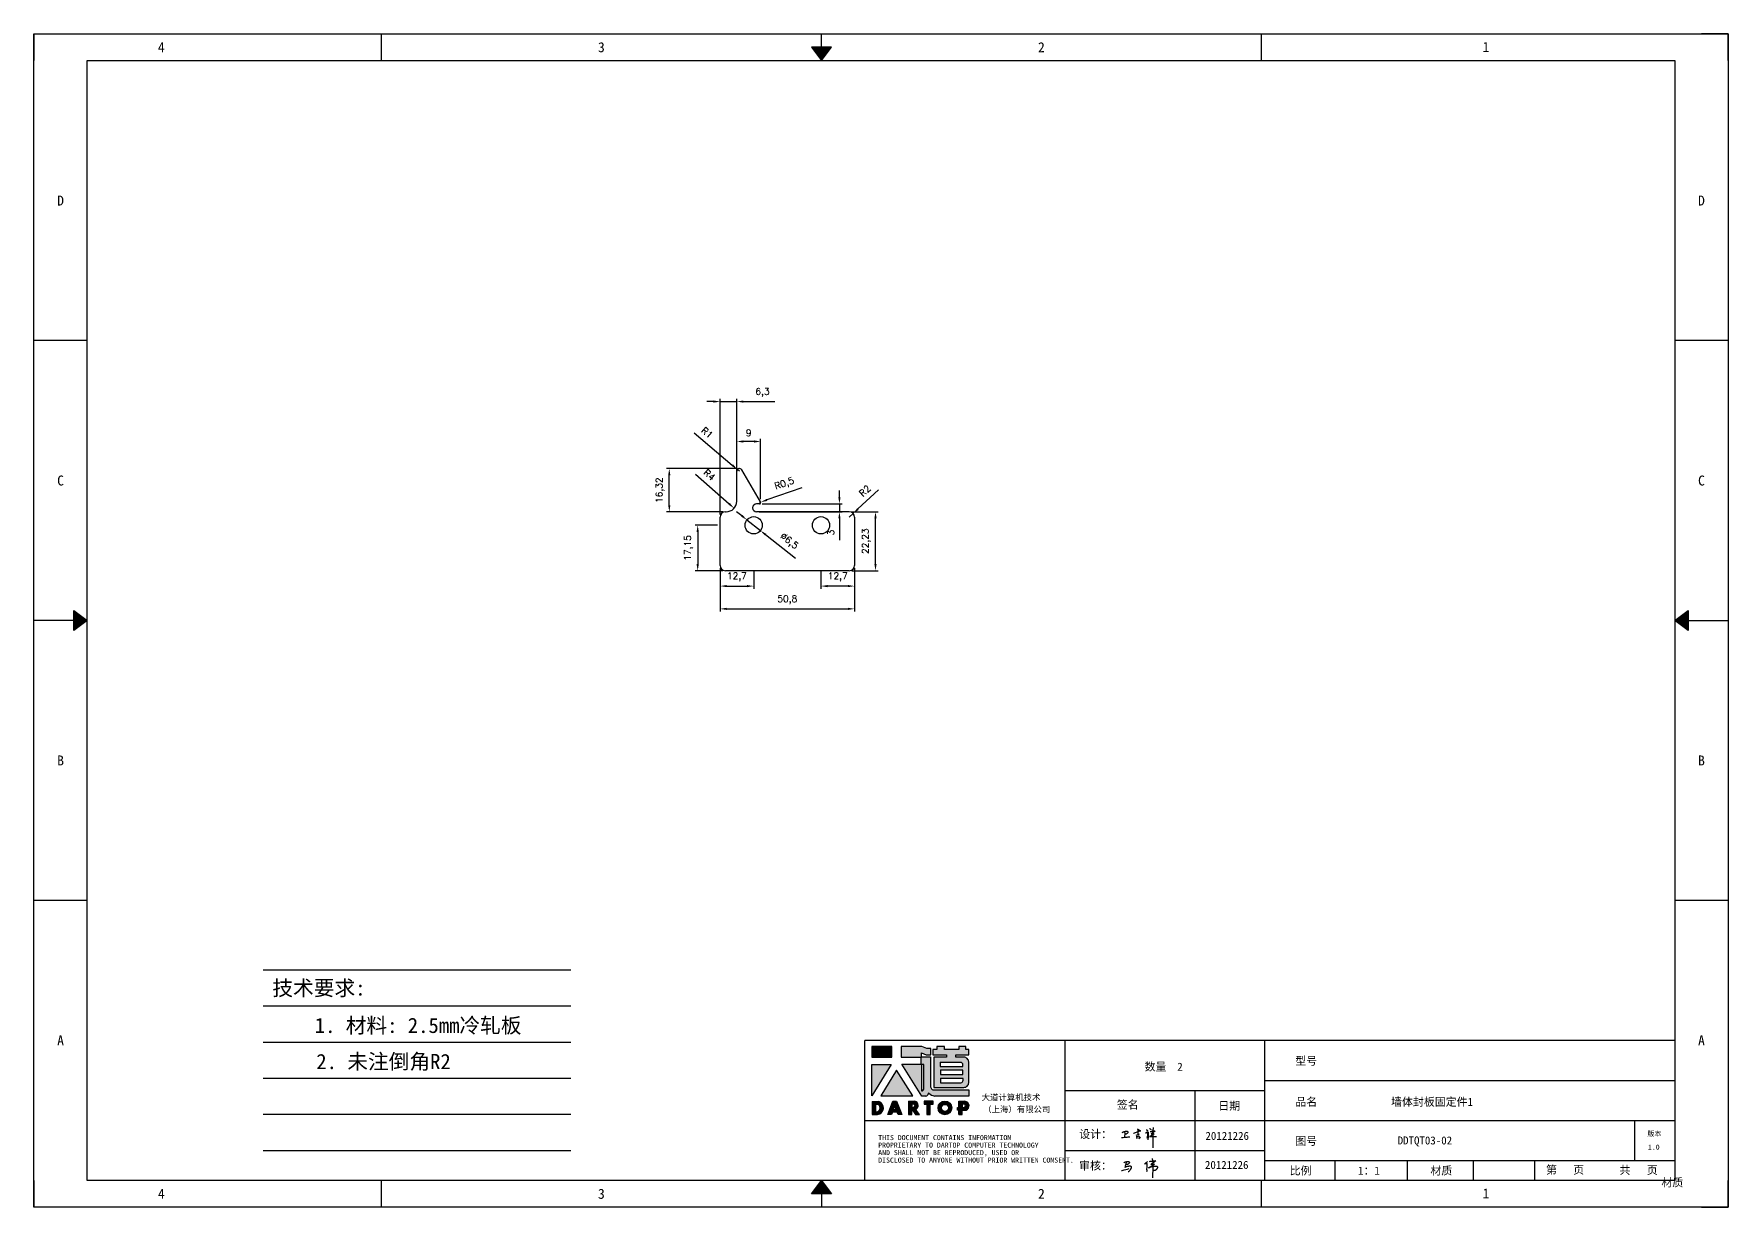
# Model space of a CAD drawing. Header units: millimetres. Extents: x 25928 to 50356, y -44172 to 20163.
# Drawn here: x 33732 to 34372, y -4013 to -3569 of the extents above; entities that cross this region are included whole.
import ezdxf
from ezdxf.enums import TextEntityAlignment as Align

# ---------------------------------------------------------------- set-up
doc = ezdxf.new("R2010")
doc.units = ezdxf.units.MM
doc.linetypes.add('DOT', pattern=[0.25, 0, -0.25])
doc.layers.add('4', color=7, linetype='Continuous')
doc.layers.add('print', color=30, linetype='Continuous')
doc.layers.add('dim', color=2, linetype='Continuous', lineweight=9)
doc.styles.add('Dartop', font='')
doc.styles.add('HZ', font='')
doc.styles.add('hzHT', font='simhei.ttf')
doc.styles.get("Standard").update_dxf_attribs({"font": 'txt', "bigfont": 'gbcbig.shx'})
doc.styles.get('Dartop').set_extended_font_data('FangSong_GB2312')
doc.styles.get('HZ').set_extended_font_data('SimSun')
doc.dimstyles.new('0.5small', dxfattribs={"dimtxt": 2.5, "dimasz": 2.5, "dimexe": 1, "dimexo": 1, "dimgap": 2, "dimtad": 1, "dimtxsty": 'Standard', "dimcen": 2.5, "dimadec": 0, "dimazin": 0, "dimtfac": 1, "dimtmove": 0, "dimatfit": 3, "dimfxl": 0, "dimarcsym": 0})

# ---------------------------------------------------------------- blocks, each defined once
blk = doc.blocks.new('*U405')
at = {"color": 254, "linetype": 'Continuous', "extrusion": (0, 0, -1)}
for points in [[(-17, 0.333), (-16.812, 0.25), (-17, 0.5)], [(-17, 0.333), (-17.188, 0.25), (-16.812, 0.25)], [(-17, 0.333), (-17, 0.5), (-17.188, 0.25)]]:
    blk.add_solid(points, dxfattribs=at)
blk = doc.blocks.new('*U404')
at = {"color": 254, "linetype": 'Continuous', "extrusion": (0, 0, -1)}
for points in [[(-33.167, 11), (-33, 11), (-33.25, 11.188)], [(-33.167, 11), (-33.25, 11.188), (-33.25, 10.812)], [(-33.167, 11), (-33.25, 10.812), (-33, 11)]]:
    blk.add_solid(points, dxfattribs=at)
blk = doc.blocks.new('*U406')
at = {"color": 254, "linetype": 'Continuous'}
for points in [[(17, 21.667), (17.188, 21.75), (16.812, 21.75)], [(17, 21.667), (16.812, 21.75), (17, 21.5)], [(17, 21.667), (17, 21.5), (17.188, 21.75)]]:
    blk.add_solid(points, dxfattribs=at)
blk = doc.blocks.new('*U403')
at = {"color": 254, "linetype": 'Continuous', "extrusion": (0, 0, -1)}
for points in [[(-0.833, 11), (-0.75, 10.812), (-0.75, 11.188)], [(-0.833, 11), (-0.75, 11.188), (-1, 11)], [(-0.833, 11), (-1, 11), (-0.75, 10.812)]]:
    blk.add_solid(points, dxfattribs=at)
blk = doc.blocks.new('dadao')
for p, q in [((48, 19.2), (44.9, 10.4)), ((44.9, 10.4), (51.2, 10.4)), ((51.2, 10.4), (48, 19.2))]:
    blk.add_line(p, q)
for points in [[(41.8, 121.6), (41.8, 143.7), (-0.4, 143.7), (-0.4, 121.6), (41.8, 121.6)], [(104.8, 122), (104.8, 130.3), (114.1, 126.3), (124.2, 126.3), (124.2, 139.6), (115.9, 139.6), (105.1, 143.9), (61.5, 143.9)], [(61.7, 144), (61.7, 121.3), (103.9, 121.3)], [(113.4, 38.7), (105.1, 38.7), (63, 106.5), (103.9, 106.5), (103.9, 120.9), (103.9, 121.3)], [(109.7, 53.6), (109.7, 106.2), (104.3, 106.2), (104.3, 50.4), (106.6, 50.4)], [(144.6, 94.4), (144.6, 84.8), (192, 84.8), (192, 94.1), (144.9, 94.1)], [(120.2, 45), (119.5, 45), (119.5, 44.6)], [(0, 28), (0, 0), (11.8, 0)], [(0.1, 28), (14, 28)], [(7.1, 21.8), (7.1, 6.1), (12, 6.1)], [(7.1, 21.8), (11.4, 21.8)], [(76.8, 28.2), (76.8, 0), (84.1, 0), (84.1, 11.1), (91.6, -0.1), (100.3, -0.1), (91.7, 11.1)], [(76.8, 28.2), (90.6, 28.2)], [(84, 22.7), (84, 15.3), (87.2, 15.3)], [(84, 22.7), (87.3, 22.7)], [(183.7, 0), (183.7, 9.6), (180.6, 9.6), (180.6, 14.9), (183.8, 14.9), (183.8, 28.1), (196.1, 28.1), (196.5, 28.1)], [(183.7, 0), (190.9, 0), (190.9, 9.6), (198.8, 9.6)], [(194.9, 22.3), (190.8, 22.3), (190.8, 15), (194.4, 15)]]:
    blk.add_lwpolyline(points)
blk.add_lwpolyline([(137.1, 144.2), (137.1, 137.9), (128.3, 137.9), (128.3, 126.5), (157.3, 126.5), (157.3, 121.5), (130.3, 121.5), (130.3, 57.5), (194.4, 57.5, 0.414214), (204.4, 67.5), (204.4, 111.3, 0.414214), (194.4, 121.3), (177.5, 121.3), (177.5, 126.3), (204.7, 126.3), (204.7, 137.7), (198.2, 137.7), (198.2, 143.9), (183.3, 143.9), (183.3, 138), (153, 138), (153, 144.2), (137.1, 144.2)], format="xyb", close=True)
for points in [[(104.8, 122), (123.4, 122), (123.4, 60, 0.414214), (131.4, 52), (204.8, 52), (204.8, 39.1), (131.7, 39.1)], [(144.3, 110.8), (144.3, 101.8), (192.3, 101.8), (192.3, 105.5, 0.414214), (187.3, 110.5), (144.3, 110.5)], [(144.6, 77), (144.6, 67.5), (187.6, 67.5, 0.414214), (192.6, 72.5), (192.6, 76.4), (144.6, 76.4)]]:
    blk.add_lwpolyline(points, format="xyb")
for points in [[(-0.3, 106.2), (40.4, 106.2), (-0.3, 39.7), (-0.3, 106.2)], [(51.7, 94.1), (18.4, 39.3), (86.2, 39.3)], [(43.8, 28.2), (51.8, 28.2), (62.6, -0.1), (55, -0.1), (53.2, 5), (42.9, 5), (41.1, 0), (33.6, 0)], [(110, 28.1), (110, 21.9), (116, 21.9), (116, -0.1), (123.2, -0.1), (123.2, 22), (129.2, 22), (129.2, 28.1), (110, 28.1)]]:
    blk.add_lwpolyline(points, close=True)
for radius in [14.5, 7.44]:
    blk.add_circle((154.2, 14.2), radius)
for centre, radius, start, end in [((99.2, 60.7), 12.6, 305.6399, 325.969), ((111.6, 46.7), 8.19, 282.9811, 347.6627), ((136, 61.7), 22.9, 226.7358, 259.3209), ((8.5, 13.9), 8.49, 294.2143, 69.7177), ((9.6, 14.2), 14.4, 278.6604, 72.3203), ((86.4, 19), 3.8, 282.527, 76.7196), ((88.6, 19.4), 8.95, 290.6073, 77.2124), ((193.7, 18.7), 3.8, 280.9891, 72.5513), ((195.7, 18.6), 9.51, 288.8959, 85.2442)]:
    blk.add_arc(centre, radius, start, end)
blk = doc.blocks.new('h')
for p, q in [((20768.1, -2360.9), (20773, -2359.1)), ((20769.5, -2366.9), (20769.8, -2370.6)), ((20769.8, -2370.6), (20770.9, -2378)), ((20770.9, -2378), (20771.5, -2370.6)), ((20772.4, -2369.3), (20774.9, -2367.8)), ((20773, -2359.1), (20784.1, -2355.2)), ((20773.3, -2331.8), (20775.3, -2338.7)), ((20789.1, -2340.9), (20773.5, -2331.9)), ((20775.3, -2338.7), (20775.6, -2351.2)), ((20775.6, -2351.2), (20775.5, -2357.3)), ((20782.2, -2369.2), (20780, -2377.1)), ((20780, -2377.1), (20788.3, -2371.3)), ((20780.1, -2366.4), (20780.8, -2366.4)), ((20781.9, -2367.4), (20782.2, -2369.2)), ((20845.7, -2343.5), (20848.4, -2353)), ((20848.9, -2370.3), (20847.9, -2424)), ((20848.4, -2353), (20848.9, -2370.3))]:
    blk.add_line(p, q)
for points in [[(20696.6, -2372.4, 0.002073), (20710.6, -2371.9, 0.016137), (20719.6, -2371.3, 0.008314), (20736.9, -2369.3)], [(20699.1, -2348.2, -0.029745), (20704.6, -2345.4, -0.046842), (20708.4, -2344.2, -0.00919), (20714.3, -2343, -0.018517), (20717.2, -2342.5, -0.037841), (20720.3, -2342.4, -0.039541), (20723.2, -2342.8, -0.149785), (20726, -2344.3, -0.204935), (20726.9, -2346.6, -0.074872), (20726.5, -2348.3, -0.061615), (20725.6, -2350.3, -0.034204), (20723.8, -2352.6, -0.045776), (20722.3, -2354.1, -0.054985), (20720.4, -2355.3, -0.036348), (20717.3, -2356.5, -0.067752), (20715.7, -2356.8, -0.043553), (20713.2, -2356.7)], [(20755, -2351.9, -0.024077), (20759.9, -2350.1, -0.013147), (20768.7, -2346.5, -0.00522), (20775.4, -2344.1, -0.018517), (20777.3, -2343.4, -0.008274), (20786.3, -2341, -0.039541), (20788.3, -2340.8, -0.079216), (20789.4, -2341, -0.204935)], [(20813.5, -2350.1, 0.007348), (20815.9, -2348.7, 0.008421), (20818, -2347.3, 0.009459), (20819.7, -2346.2, -0.016325), (20820.7, -2345.5, -0.173771), (20821.8, -2345.3, -0.085159), (20823.9, -2346, -0.125883), (20826, -2347.9, -0.160659), (20826.6, -2350.1, -0.010447), (20826.5, -2352.3, -0.008247), (20826.2, -2355.1, -0.002698), (20825.3, -2374, 0.001562), (20823.9, -2383.7, 0.016137)], [(20816.8, -2335, -0.053561), (20819.6, -2336.1, -0.075272), (20821.3, -2337.3, -0.005295), (20822.5, -2338.5, -0.009337), (20823.1, -2339.1, -0.026146), (20823.7, -2339.8, -0.016644), (20824.5, -2340.9)], [(20832.1, -2329.2, -0.053561), (20834.9, -2330.3, -0.075272), (20836.7, -2331.5, -0.005295), (20837.8, -2332.6, -0.009337), (20838.5, -2333.3, -0.026146), (20839, -2334, -0.016644), (20839.8, -2335.1)], [(20836, -2343.7, -0.02797), (20842.1, -2342.6, -0.048868), (20845.6, -2342.2, -0.00919), (20851.1, -2341.4, -0.018517), (20853.9, -2341.1, -0.037841), (20856.7, -2341.2, -0.039541), (20859.4, -2341.6, -0.018282), (20840.6, -2354.7, -0.000937)], [(20847.6, -2340.2, 0.021784), (20849.6, -2335.9, 0.028296), (20850.8, -2332.4, 0.008136), (20851.9, -2328.2, 0.028913), (20852.2, -2327, 0.08193), (20852.1, -2325.9, 0.075058), (20851.7, -2324.7, 0.275043)]]:
    blk.add_lwpolyline(points, format="xyb")
for points in [[(20711.3, -2343.5), (20711.3, -2343.5), (20711.5, -2355.8), (20710.7, -2368), (20710.6, -2371.9)], [(20821.5, -2350.6), (20822.4, -2359.2), (20822.2, -2364.9), (20821.7, -2369), (20821.3, -2376.3), (20823.6, -2368.5), (20827.2, -2366.3), (20829.5, -2366.3)], [(20840.6, -2354.7), (20850, -2354.7), (20855, -2354.3), (20845.9, -2361.1), (20840.5, -2364), (20833, -2367.5), (20863.2, -2367.4), (20865.9, -2367.3)]]:
    blk.add_lwpolyline(points)
for centre, radius, start, end in [((20773.7, -2371.2), 2.3, 121.9907, 163.60158), ((20787.5, -2406), 40.3, 100.61827, 108.24823), ((20780.8, -2367.6), 1.15, 9.4675, 90)]:
    blk.add_arc(centre, radius, start, end)
blk = doc.blocks.new('*D475')
at = {"layer": 'Defpoints', "color": 0}
for p in [(33991.4, -3770.14), (34042.2, -3770.14), (34042.2, -3786.57)]:
    blk.add_point(p, dxfattribs=at)
at = {"layer": 'dim', "color": 0, "lineweight": -2}
for p, q in [((33991.4, -3771.14), (33991.4, -3787.57)), ((34042.2, -3771.14), (34042.2, -3787.57)), ((33993.9, -3786.57), (34039.7, -3786.57))]:
    blk.add_line(p, q, dxfattribs=at)
at = {"layer": 'dim', "color": 0}
for points in [[(33993.9, -3786.15), (33993.9, -3786.98), (33991.4, -3786.57)], [(34039.7, -3786.15), (34039.7, -3786.98), (34042.2, -3786.57)]]:
    blk.add_solid(points, dxfattribs=at)
at = {"layer": 'dim', "color": 0, "insert": (34016.8, -3783.11), "char_height": 2.5, "attachment_point": 5}
blk.add_mtext('50,8', dxfattribs=at)
blk = doc.blocks.new('*D476')
at = {"layer": 'Defpoints', "color": 0}
for p in [(34040.2, -3749.91), (34050.1, -3749.91), (34040.2, -3772.14)]:
    blk.add_point(p, dxfattribs=at)
at = {"layer": 'dim', "color": 0, "lineweight": -2}
for p, q in [((34041.2, -3749.91), (34051.1, -3749.91)), ((34050.1, -3769.64), (34050.1, -3752.41)), ((34041.2, -3772.14), (34051.1, -3772.14))]:
    blk.add_line(p, q, dxfattribs=at)
at = {"layer": 'dim', "color": 0}
for points in [[(34049.68, -3752.41), (34050.52, -3752.41), (34050.1, -3749.91)], [(34049.68, -3769.64), (34050.52, -3769.64), (34050.1, -3772.14)]]:
    blk.add_solid(points, dxfattribs=at)
at = {"layer": 'dim', "color": 0, "insert": (34046.64, -3761.02), "char_height": 2.5, "attachment_point": 5, "rotation": 90}
blk.add_mtext('22,23', dxfattribs=at)
blk = doc.blocks.new('*D415')
at = {"layer": 'Defpoints', "color": 0}
for p in [(34040.2, -3751.91), (34041.66, -3750.54)]:
    blk.add_point(p, dxfattribs=at)
at = {"layer": 'dim', "color": 0, "lineweight": -2}
for p, q in [((34051.28, -3741.55), (34043.49, -3748.84)), ((34040.2, -3751.91), (34041.66, -3750.54))]:
    blk.add_line(p, q, dxfattribs=at)
at = {"layer": 'dim', "color": 0}
blk.add_solid([(34043.21, -3748.53), (34043.78, -3749.14), (34041.66, -3750.54)], dxfattribs=at)
at = {"layer": 'dim', "color": 0, "insert": (34046.08, -3741.97), "char_height": 2.5, "attachment_point": 5, "rotation": 43.07054}
blk.add_mtext('R2', dxfattribs=at)
blk = doc.blocks.new('*D416')
at = {"layer": 'Defpoints', "color": 0}
for p in [(33993.7, -3745.91), (33996.7, -3748.56)]:
    blk.add_point(p, dxfattribs=at)
at = {"layer": 'dim', "color": 0, "lineweight": -2}
blk.add_line((33982.16, -3735.69), (33994.83, -3746.9), dxfattribs=at)
at = {"layer": 'dim', "color": 0}
blk.add_solid([(33995.1, -3746.59), (33994.55, -3747.21), (33996.7, -3748.56)], dxfattribs=at)
at = {"layer": 'dim', "color": 0, "insert": (33987.37, -3735.96), "char_height": 2.5, "attachment_point": 5, "rotation": 318.48873}
blk.add_mtext('R4', dxfattribs=at)
blk = doc.blocks.new('*D417')
at = {"layer": 'Defpoints', "color": 0}
for p in [(33997.94, -3733.91), (33998.7, -3734.55)]:
    blk.add_point(p, dxfattribs=at)
at = {"layer": 'dim', "color": 0, "lineweight": -2}
for p, q in [((33981.61, -3720.1), (33996.03, -3732.29)), ((33998.7, -3734.55), (33997.94, -3733.91))]:
    blk.add_line(p, q, dxfattribs=at)
at = {"layer": 'dim', "color": 0}
blk.add_solid([(33996.3, -3731.97), (33995.76, -3732.61), (33997.94, -3733.91)], dxfattribs=at)
at = {"layer": 'dim', "color": 0, "insert": (33986.51, -3719.99), "char_height": 2.5, "attachment_point": 5, "rotation": 319.78793}
blk.add_mtext('R1', dxfattribs=at)
blk = doc.blocks.new('*D477')
at = {"layer": 'Defpoints', "color": 0}
for p in [(34006.28, -3746.41), (34006.75, -3746.25)]:
    blk.add_point(p, dxfattribs=at)
at = {"layer": 'dim', "color": 0, "lineweight": -2}
for p, q in [((34022.33, -3740.82), (34009.11, -3745.43)), ((34006.28, -3746.41), (34006.75, -3746.25))]:
    blk.add_line(p, q, dxfattribs=at)
at = {"layer": 'dim', "color": 0}
blk.add_solid([(34008.97, -3745.03), (34009.25, -3745.82), (34006.75, -3746.25)], dxfattribs=at)
at = {"layer": 'dim', "color": 0, "insert": (34015.76, -3739.45), "char_height": 2.5, "attachment_point": 5, "rotation": 19.21054}
blk.add_mtext('R0,5', dxfattribs=at)
blk = doc.blocks.new('*D478')
at = {"layer": 'Defpoints', "color": 0}
for p in [(33972.22, -3733.59), (33998.44, -3733.59), (33993.4, -3749.91)]:
    blk.add_point(p, dxfattribs=at)
at = {"layer": 'dim', "color": 0, "lineweight": -2}
for p, q in [((33997.44, -3733.59), (33971.22, -3733.59)), ((33972.22, -3747.41), (33972.22, -3736.09)), ((33992.4, -3749.91), (33971.22, -3749.91))]:
    blk.add_line(p, q, dxfattribs=at)
at = {"layer": 'dim', "color": 0}
for points in [[(33971.8, -3736.09), (33972.64, -3736.09), (33972.22, -3733.59)], [(33971.8, -3747.41), (33972.64, -3747.41), (33972.22, -3749.91)]]:
    blk.add_solid(points, dxfattribs=at)
at = {"layer": 'dim', "color": 0, "insert": (33968.76, -3741.75), "char_height": 2.5, "attachment_point": 5, "rotation": 90}
blk.add_mtext('16,32', dxfattribs=at)
blk = doc.blocks.new('*D479')
at = {"layer": 'Defpoints', "color": 0}
for p in [(33997.7, -3723.34), (33997.7, -3734.55), (34006.71, -3746.16)]:
    blk.add_point(p, dxfattribs=at)
at = {"layer": 'dim', "color": 0, "lineweight": -2}
for p, q in [((33997.7, -3733.55), (33997.7, -3722.34)), ((34004.21, -3723.34), (34000.2, -3723.34)), ((34006.71, -3745.16), (34006.71, -3722.34))]:
    blk.add_line(p, q, dxfattribs=at)
at = {"layer": 'dim', "color": 0}
for points in [[(34000.2, -3722.92), (34000.2, -3723.76), (33997.7, -3723.34)], [(34004.21, -3722.92), (34004.21, -3723.76), (34006.71, -3723.34)]]:
    blk.add_solid(points, dxfattribs=at)
at = {"layer": 'dim', "color": 0, "insert": (34002.2, -3720.09), "char_height": 2.5, "attachment_point": 5}
blk.add_mtext('9', dxfattribs=at)
blk = doc.blocks.new('*D480')
at = {"layer": 'Defpoints', "color": 0}
for p in [(34006.28, -3746.91), (34005.2, -3749.91), (34036.48, -3749.91)]:
    blk.add_point(p, dxfattribs=at)
at = {"layer": 'dim', "color": 0, "lineweight": -2}
for p, q in [((34036.48, -3744.41), (34036.48, -3741.91)), ((34007.28, -3746.91), (34037.48, -3746.91)), ((34036.48, -3746.91), (34036.48, -3749.91)), ((34006.2, -3749.91), (34037.48, -3749.91)), ((34036.48, -3752.41), (34036.48, -3760.58))]:
    blk.add_line(p, q, dxfattribs=at)
at = {"layer": 'dim', "color": 0}
for points in [[(34036.06, -3744.41), (34036.9, -3744.41), (34036.48, -3746.91)], [(34036.06, -3752.41), (34036.9, -3752.41), (34036.48, -3749.91)]]:
    blk.add_solid(points, dxfattribs=at)
at = {"layer": 'dim', "color": 0, "insert": (34033.23, -3757.74), "char_height": 2.5, "attachment_point": 5, "rotation": 90}
blk.add_mtext('3', dxfattribs=at)
blk = doc.blocks.new('*D481')
at = {"layer": 'Defpoints', "color": 0}
for p in [(33991.4, -3770.14), (34004.1, -3770.93), (34004.1, -3777.96)]:
    blk.add_point(p, dxfattribs=at)
at = {"layer": 'dim', "color": 0, "lineweight": -2}
for p, q in [((33991.4, -3771.14), (33991.4, -3778.96)), ((34004.1, -3771.93), (34004.1, -3778.96)), ((33993.9, -3777.96), (34001.6, -3777.96))]:
    blk.add_line(p, q, dxfattribs=at)
at = {"layer": 'dim', "color": 0}
for points in [[(33993.9, -3777.55), (33993.9, -3778.38), (33991.4, -3777.96)], [(34001.6, -3777.55), (34001.6, -3778.38), (34004.1, -3777.96)]]:
    blk.add_solid(points, dxfattribs=at)
at = {"layer": 'dim', "color": 0, "insert": (33997.75, -3774.5), "char_height": 2.5, "attachment_point": 5}
blk.add_mtext('12,7', dxfattribs=at)
blk = doc.blocks.new('*D418')
at = {"layer": 'Defpoints', "color": 0}
for p in [(34029.5, -3770.93), (34042.2, -3770.14), (34029.5, -3777.96)]:
    blk.add_point(p, dxfattribs=at)
at = {"layer": 'dim', "color": 0, "lineweight": -2}
for p, q in [((34029.5, -3771.93), (34029.5, -3778.96)), ((34042.2, -3771.14), (34042.2, -3778.96)), ((34039.7, -3777.96), (34032, -3777.96))]:
    blk.add_line(p, q, dxfattribs=at)
at = {"layer": 'dim', "color": 0}
for points in [[(34032, -3777.55), (34032, -3778.38), (34029.5, -3777.96)], [(34039.7, -3777.55), (34039.7, -3778.38), (34042.2, -3777.96)]]:
    blk.add_solid(points, dxfattribs=at)
at = {"layer": 'dim', "color": 0, "insert": (34035.85, -3774.5), "char_height": 2.5, "attachment_point": 5}
blk.add_mtext('12,7', dxfattribs=at)
blk = doc.blocks.new('*D482')
at = {"layer": 'Defpoints', "color": 0}
for p in [(33991.4, -3754.99), (33982.95, -3772.14), (33993.4, -3772.14)]:
    blk.add_point(p, dxfattribs=at)
at = {"layer": 'dim', "color": 0, "lineweight": -2}
for p, q in [((33990.4, -3754.99), (33981.95, -3754.99)), ((33982.95, -3757.49), (33982.95, -3769.64)), ((33992.4, -3772.14), (33981.95, -3772.14))]:
    blk.add_line(p, q, dxfattribs=at)
at = {"layer": 'dim', "color": 0}
for points in [[(33982.53, -3757.49), (33983.37, -3757.49), (33982.95, -3754.99)], [(33982.53, -3769.64), (33983.37, -3769.64), (33982.95, -3772.14)]]:
    blk.add_solid(points, dxfattribs=at)
at = {"layer": 'dim', "color": 0, "insert": (33979.49, -3763.56), "char_height": 2.5, "attachment_point": 5, "rotation": 90}
blk.add_mtext('17,15', dxfattribs=at)
blk = doc.blocks.new('*D483')
at = {"layer": 'Defpoints', "color": 0}
for p in [(34001.56, -3752.97), (34006.65, -3757.01)]:
    blk.add_point(p, dxfattribs=at)
at = {"layer": 'dim', "color": 0, "lineweight": -2}
for p, q in [((33999.6, -3751.42), (33997.64, -3749.86)), ((34001.56, -3752.97), (34006.65, -3757.01)), ((34019.9, -3767.52), (34008.61, -3758.56))]:
    blk.add_line(p, q, dxfattribs=at)
at = {"layer": 'dim', "color": 0}
for points in [[(33999.86, -3751.09), (33999.34, -3751.74), (34001.56, -3752.97)], [(34008.87, -3758.24), (34008.35, -3758.89), (34006.65, -3757.01)]]:
    blk.add_solid(points, dxfattribs=at)
at = {"layer": 'dim', "color": 0, "insert": (34017.38, -3761.11), "char_height": 2.5, "attachment_point": 5, "rotation": 321.58163}
blk.add_mtext('∅6,5', dxfattribs=at)
blk = doc.blocks.new('*D484')
at = {"layer": 'Defpoints', "color": 0}
for p in [(33997.7, -3708.27), (33997.7, -3745.91), (33991.4, -3751.91)]:
    blk.add_point(p, dxfattribs=at)
at = {"layer": 'dim', "color": 0, "lineweight": -2}
for p, q in [((33988.9, -3708.27), (33986.4, -3708.27)), ((33991.4, -3750.91), (33991.4, -3707.27)), ((33991.4, -3708.27), (33997.7, -3708.27)), ((33997.7, -3744.91), (33997.7, -3707.27)), ((34000.2, -3708.27), (34012.12, -3708.27))]:
    blk.add_line(p, q, dxfattribs=at)
at = {"layer": 'dim', "color": 0}
for points in [[(33988.9, -3707.85), (33988.9, -3708.68), (33991.4, -3708.27)], [(34000.2, -3707.85), (34000.2, -3708.68), (33997.7, -3708.27)]]:
    blk.add_solid(points, dxfattribs=at)
at = {"layer": 'dim', "color": 0, "insert": (34007.41, -3704.81), "char_height": 2.5, "attachment_point": 5}
blk.add_mtext('6,3', dxfattribs=at)

msp = doc.modelspace()

# ---------------------------------------------------------------- hatches: boundary and pattern name
for points in [[(34056.271, -3951.933), (34048.738, -3951.933), (34048.738, -3955.869), (34056.271, -3955.869)], [(34056.029, -3958.623), (34048.758, -3958.623), (34048.758, -3970.495)], [(34058.044, -3960.778), (34052.101, -3970.574), (34064.203, -3970.574)], [(34071.888, -3972.578), (34068.449, -3972.578), (34068.449, -3973.67), (34069.522, -3973.67), (34069.522, -3977.602), (34070.807, -3977.602), (34070.807, -3973.667), (34071.888, -3973.667)]]:
    msp.add_hatch(color=0).paths.add_polyline_path(points)
h = msp.add_hatch(color=0)
h.paths.add_polyline_path([(34067.53, -3954.326), (34069.193, -3955.044), (34070.99, -3955.044), (34070.99, -3952.665), (34069.507, -3952.665), (34067.575, -3951.902), (34059.831, -3951.902), (34059.831, -3955.925), (34067.366, -3955.925), (34067.366, -3956.007), (34067.366, -3958.578), (34060.059, -3958.578), (34067.574, -3970.672), (34069.062, -3970.672, 0.2793748), (34070.149, -3969.616), (34070.149, -3969.56), (34070.28, -3969.56, 0.1431454), (34072.329, -3970.603), (34085.387, -3970.603), (34085.387, -3968.309), (34072.273, -3968.309, -0.4142136), (34070.845, -3966.881), (34070.845, -3955.798), (34067.53, -3955.798)])
h.paths.add_polyline_path([(34067.441, -3958.63), (34068.399, -3958.63), (34068.399, -3968.017, -0.0889357), (34067.844, -3968.587), (34067.438, -3968.587)], flags=16)
h = msp.add_hatch(color=0)
h.paths.add_polyline_path([(34085.365, -3952.998), (34084.203, -3952.998), (34084.203, -3951.892), (34081.547, -3951.892), (34081.547, -3952.943), (34076.125, -3952.943), (34076.125, -3951.837), (34073.286, -3951.837), (34073.286, -3952.963), (34071.716, -3952.963), (34071.716, -3955.001), (34076.894, -3955.001), (34076.894, -3955.902), (34072.069, -3955.902), (34072.069, -3967.312), (34083.524, -3967.312, 0.4142136), (34085.309, -3965.526), (34085.309, -3957.712, 0.4142136), (34083.524, -3955.927), (34080.496, -3955.927), (34080.496, -3955.043), (34085.365, -3955.043)])
h.paths.add_polyline_path([(34082.259, -3957.861, -0.4142136), (34083.151, -3958.754), (34083.151, -3959.409), (34074.576, -3959.409), (34074.576, -3957.861)], flags=16)
h.paths.add_polyline_path([(34083.096, -3960.79), (34083.096, -3962.448), (34074.631, -3962.448), (34074.631, -3960.79)], flags=16)
h.paths.add_polyline_path([(34083.207, -3963.94), (34083.207, -3964.65, -0.4142136), (34082.314, -3965.543), (34074.631, -3965.543), (34074.631, -3963.94)], flags=16)
h = msp.add_hatch(color=0)
h.paths.add_polyline_path([(34051.306, -3972.596), (34048.811, -3972.596), (34048.811, -3977.587), (34050.912, -3977.587, 0.7930159)])
h.paths.add_polyline_path([(34050.949, -3976.494), (34050.077, -3976.494), (34050.077, -3973.689), (34050.853, -3973.689, -0.6713609)], flags=16)
h = msp.add_hatch(color=0)
h.paths.add_polyline_path([(34058.063, -3972.555), (34056.64, -3972.555), (34054.809, -3977.592), (34056.157, -3977.592), (34056.475, -3976.7), (34058.301, -3976.7), (34058.626, -3977.603), (34059.985, -3977.603)])
h.paths.add_polyline_path([(34057.952, -3975.738), (34056.82, -3975.738), (34057.376, -3974.155)], flags=16)
h = msp.add_hatch(color=0)
h.paths.add_polyline_path([(34064.983, -3972.559), (34062.529, -3972.559), (34062.529, -3977.595), (34063.826, -3977.595), (34063.826, -3975.599), (34065.158, -3977.613), (34066.725, -3977.613), (34065.191, -3975.611, 0.7440549)])
h.paths.add_polyline_path([(34063.814, -3974.853), (34063.814, -3973.531), (34064.393, -3973.531, -0.796809), (34064.385, -3974.853)], flags=16)
h = msp.add_hatch(color=0)
h.paths.add_polyline_path([(34073.758, -3975.059, 1), (34078.93, -3975.059, 1)])
h.paths.add_polyline_path([(34077.672, -3975.059, -1), (34075.016, -3975.059, -1)], flags=16)
h = msp.add_hatch(color=0)
h.paths.add_polyline_path([(34083.89, -3972.571), (34083.816, -3972.571), (34081.629, -3972.571), (34081.629, -3974.921), (34081.048, -3974.921), (34081.048, -3975.875), (34081.619, -3975.875), (34081.619, -3977.586), (34082.896, -3977.586), (34082.896, -3975.869), (34084.299, -3975.869, 0.8123038)])
h.paths.add_polyline_path([(34082.877, -3974.915), (34082.877, -3973.6), (34083.604, -3973.6, -0.7782134), (34083.53, -3974.915)], flags=16)

# ---------------------------------------------------------------- linework, layer by layer
at = {"color": 0, "linetype": 'DOT'}
for p, q in [((33732.247, -3569.376), (34362.04, -3569.376)), ((33732.247, -4002.472), (33732.247, -3579.448)), ((34372.112, -3579.448), (34372.112, -4002.472)), ((34362.04, -4012.544), (33732.247, -4012.544))]:
    msp.add_line(p, q, dxfattribs=at)
at = {"color": 0}
for p, q in [((33732.247, -3569.376), (33732.247, -3579.448)), ((33863.476, -3579.448), (33863.476, -3569.376)), ((34029.664, -3574.412), (34029.664, -3569.376)), ((34195.852, -3579.448), (34195.852, -3569.376)), ((34372.112, -3569.376), (34362.04, -3569.376)), ((34372.112, -3579.448), (34372.112, -3569.376)), ((33752.391, -4002.472), (33752.391, -3579.448)), ((33752.391, -3579.448), (34351.968, -3579.448)), ((34351.968, -3579.448), (34351.968, -4002.472)), ((33752.391, -3685.204), (33732.247, -3685.204)), ((34372.112, -3685.204), (34351.968, -3685.204)), ((33747.355, -3790.96), (33732.247, -3790.96)), ((34357.004, -3790.96), (34372.112, -3790.96)), ((33752.391, -3896.716), (33732.247, -3896.716)), ((34372.112, -3896.716), (34351.968, -3896.716)), ((34351.968, -3949.594), (34046.031, -3949.594)), ((34046.031, -4002.472), (34046.031, -3949.594)), ((34121.571, -3949.594), (34121.571, -4002.472)), ((34197.111, -4002.472), (34197.111, -3949.594)), ((34197.111, -3964.702), (34351.968, -3964.702)), ((34121.571, -3968.479), (34197.111, -3968.479)), ((34170.672, -3968.479), (34170.672, -4002.472)), ((34046.031, -3979.81), (34121.571, -3979.81)), ((34121.571, -3979.81), (34351.968, -3979.81)), ((34336.86, -3994.918), (34336.86, -3979.81)), ((34121.571, -3991.141), (34197.111, -3991.141)), ((34197.111, -3994.918), (34351.968, -3994.918)), ((34223.688, -4002.472), (34223.688, -3994.918)), ((34251.077, -4002.472), (34251.077, -3994.918)), ((34275.976, -4002.472), (34275.976, -3994.918)), ((34299.09, -4002.472), (34299.09, -3994.918)), ((33732.247, -4002.472), (33732.247, -4012.544)), ((34351.968, -4002.472), (33752.391, -4002.472)), ((33863.476, -4012.544), (33863.476, -4002.472)), ((34195.852, -4012.544), (34195.852, -4002.472)), ((34372.112, -4012.544), (34372.112, -4002.472)), ((34029.664, -4007.508), (34029.664, -4012.544)), ((34362.04, -4012.544), (34372.112, -4012.544))]:
    msp.add_line(p, q, dxfattribs=at)
for p, q in [((33997.704, -3745.909), (33997.704, -3734.552)), ((34006.706, -3746.158), (33999.564, -3734.041)), ((34006.276, -3746.913), (34005.204, -3746.909)), ((33991.404, -3770.139), (33991.404, -3751.909)), ((33993.404, -3749.909), (33993.704, -3749.909)), ((34040.204, -3749.909), (34005.204, -3749.909)), ((34042.204, -3751.909), (34042.204, -3770.139)), ((34040.204, -3772.139), (33993.404, -3772.139)), ((34154.012, -3997.306), (34153.27, -3997.708)), ((34154.546, -3997.021), (34154.012, -3997.306)), ((34154.043, -3996.42), (34154.987, -3996.42)), ((34155.49, -3996.374), (34154.546, -3997.021)), ((34154.58, -3994.18), (34154.797, -3995.99)), ((34154.832, -3997.327), (34154.752, -4001.487)), ((34154.797, -3995.99), (34154.832, -3997.327)), ((34154.987, -3996.42), (34155.49, -3996.374))]:
    msp.add_line(p, q)
for points in [[(34029.664, -3579.448), (34033.441, -3574.412), (34025.887, -3574.412), (34029.664, -3579.448)], [(33752.391, -3790.96), (33747.355, -3794.737), (33747.355, -3787.183), (33752.391, -3790.96)], [(34351.968, -3790.96), (34357.004, -3787.183), (34357.004, -3794.737), (34351.968, -3790.96)], [(34029.664, -4002.472), (34033.441, -4007.508), (34025.887, -4007.508), (34029.664, -4002.472)]]:
    msp.add_lwpolyline(points, close=True, dxfattribs=at)
for points in [[(34143.837, -3995.767, -0.029745), (34144.268, -3995.55, -0.0468422), (34144.561, -3995.456, -0.0091902), (34145.017, -3995.364, -0.0185172), (34145.246, -3995.331, -0.0378406), (34145.482, -3995.324, -0.0395413), (34145.706, -3995.351, -0.1497852), (34145.925, -3995.471, -0.2049352), (34145.992, -3995.644, -0.0748717), (34145.967, -3995.781, -0.0616146), (34145.892, -3995.933, -0.0342039), (34145.757, -3996.111, -0.0457759), (34145.636, -3996.227, -0.054985), (34145.49, -3996.319, -0.0363479), (34145.248, -3996.415, -0.0677521), (34145.126, -3996.436, -0.0435534), (34144.936, -3996.426)], [(34153.27, -3997.708, -0.029745), (34153.944, -3997.37, -0.0468422), (34154.4, -3997.223, -0.0091902), (34155.111, -3997.08, -0.0185172), (34155.468, -3997.028, -0.0378406), (34155.836, -3997.016, -0.0395413), (34156.186, -3997.06, -0.1497852), (34156.528, -3997.246, -0.2049352), (34156.633, -3997.517, -0.0748717), (34156.593, -3997.73, -0.0616146), (34156.477, -3997.967, -0.0342039), (34156.266, -3998.245, -0.0457759), (34156.077, -3998.425, -0.054985), (34155.849, -3998.568, -0.0363479), (34155.471, -3998.719, -0.0677521), (34155.282, -3998.751, -0.0435534), (34154.984, -3998.736)], [(34153.579, -3995.306, -0.0279703), (34154.19, -3995.194, -0.0488679), (34154.543, -3995.156, -0.0091902), (34155.1, -3995.074, -0.0185172), (34155.377, -3995.048, -0.0378406), (34155.663, -3995.054, -0.0395413), (34155.932, -3995.102, -0.0182819), (34154.043, -3996.42, -0.0009369)]]:
    msp.add_lwpolyline(points, format="xyb")
msp.add_lwpolyline([(34144.789, -3995.408), (34144.789, -3995.408), (34144.644, -3996.293), (34144.406, -3997.125), (34144.251, -3997.636)])
for centre in [(34004.104, -3754.989), (34029.504, -3754.989)]:
    msp.add_circle(centre, 3.25)
for centre, radius, start, end in [((33998.704, -3734.552), 1, 30.699723, 180), ((33993.704, -3745.909), 4, 270, 0), ((34005.204, -3748.409), 1.5, 90, 270), ((34006.276, -3746.413), 0.5, 270, 30.699723), ((33993.404, -3751.909), 2, 90, 180), ((34040.204, -3751.909), 2, 0, 90), ((33993.404, -3770.139), 2, 180, 270), ((34040.204, -3770.139), 2, 270, 0), ((34142.732, -3997.172), 1.596, 281.076982, 291.212632), ((34107.631, -3854.696), 148.319, 283.91895, 284.971512), ((34146.69, -4001.858), 4.876, 113.202449, 120.017497), ((34145.546, -3999.188), 1.971, 102.47486, 113.202449), ((34148.402, -4012.099), 15.195, 100.36867, 102.47486), ((34145.229, -3997.919), 1.257, 283.816254, 294.030509), ((34146.342, -4000.836), 3.745, 96.125337, 100.36867), ((34145.497, -3998.542), 0.58, 294.836428, 309.901134), ((34137.764, -3991.408), 11.096, 316.919563, 320.58866), ((34146.142, -3998.977), 1.875, 87.457037, 96.125337), ((34146.149, -3998.82), 1.717, 78.399567, 87.457037), ((34144.052, -3996.798), 2.821, 324.094808, 331.378357), ((34146.392, -3997.638), 0.511, 44.324655, 78.399567), ((34146.242, -3997.905), 0.377, 319.573073, 337.48549), ((34145.204, -3997.075), 1.694, 324.910666, 333.348429), ((34146.028, -3997.383), 0.825, 326.76781, 340.871018), ((34146.554, -3997.479), 0.284, 357.998393, 44.324655), ((34146.277, -3997.47), 0.561, 340.871018, 357.998393), ((34148.048, -3989.775), 7.458, 299.265464, 300.9495), ((34164.943, -4052.288), 57.583, 102.46592, 103.2053), ((34125.702, -3968.453), 38.128, 313.366132, 315.296084), ((34272.943, -4016.686), 121.7, 171.410173, 171.768083), ((34152.519, -3996.305), 0.244, 52.375745, 91.291159), ((33938.071, -3989.389), 214.732, 357.565664, 358.057278), ((34152.435, -3996.267), 0.279, 357.196828, 33.705179), ((34146.146, -3995.856), 6.583, 352.912546, 354.802684), ((34148.616, -3996.08), 4.103, 354.802684, 357.196828)]:
    msp.add_arc(centre, radius, start, end)
at = {"layer": 'Defpoints'}
for p, q in [((33818.791, -3922.886), (33935.05, -3922.886)), ((33818.791, -3936.536), (33935.05, -3936.536)), ((33818.791, -3936.536), (33935.05, -3936.536)), ((33818.791, -3950.186), (33935.05, -3950.186)), ((33818.791, -3963.836), (33935.05, -3963.836)), ((33818.791, -3977.486), (33935.05, -3977.486)), ((33818.791, -3991.136), (33935.05, -3991.136))]:
    msp.add_line(p, q, dxfattribs=at)
at = {"layer": 'print'}
msp.add_lwpolyline([(33732.247, -3569.376), (34372.112, -3569.376), (34372.112, -4012.544), (33732.247, -4012.544)], close=True, dxfattribs=at)

# ---------------------------------------------------------------- block references
at = {"color": 0, "linetype": 'Continuous', "xscale": 20.14402654906928, "yscale": 20.14402654906928, "zscale": 20.14402654906928}
for name, p in [('*U406', (33687.215, -4012.544)), ('*U403', (33732.247, -4012.544)), ('*U404', (33687.215, -4012.544)), ('*U405', (33687.215, -4012.544))]:
    msp.add_blockref(name, p, dxfattribs=at)
at = {"color": 0}
for name, p, xscale, yscale, zscale in [('dadao', (34048.811, -3977.587), 0.1785493262164481, 0.1785493262164481, 0.1785493262164481), ('h', (32539.616, -3802.411), 0.07747410198493163, 0.07747410198493163, 0.07747410198493163)]:
    msp.add_blockref(name, p, dxfattribs=dict(at, xscale=xscale, yscale=yscale, zscale=zscale))

# ---------------------------------------------------------------- texts
for s, height, style, p in [('4', 3.777, 'Dartop', (33780.381, -3574.412)), ('3', 3.777, 'Dartop', (33946.57, -3574.412)), ('2', 3.777, 'Dartop', (34112.758, -3574.412)), ('1', 3.777, 'Dartop', (34280.668, -3574.292)), ('D', 3.777, 'Dartop', (33742.319, -3632.326)), ('D', 3.777, 'Dartop', (34362.04, -3632.326)), ('C', 3.777, 'Dartop', (33742.319, -3738.082)), ('C', 3.777, 'Dartop', (34362.04, -3738.082)), ('B', 3.777, 'Dartop', (33742.319, -3843.838)), ('B', 3.777, 'Dartop', (34362.04, -3843.838)), ('A', 3.777, 'Dartop', (33742.319, -3949.594)), ('A', 3.777, 'Dartop', (34362.04, -3949.594)), ('数量  2', 3.0216, 'hzHT', (34158.935, -3959.499)), ('型号', 3.0216, 'hzHT', (34212.788, -3957.28)), ('签名', 3.0216, 'hzHT', (34145.362, -3973.899)), ('日期', 3.0216, 'hzHT', (34183.702, -3974.271)), ('品名', 3.0216, 'hzHT', (34212.788, -3972.792)), ('墙体封板固定件1', 3.0216, 'hzHT', (34260.296, -3972.792)), ('20121226', 3.0216, 'hzHT', (34182.927, -3985.631)), ('图号', 3.0216, 'hzHT', (34212.788, -3987.561)), ('DDTQT03-02', 3.0216, 'hzHT', (34257.596, -3987.364)), ('版本', 1.8885, 'hzHT', (34344.269, -3984.824)), ('1.0', 1.8885, 'Dartop', (34344.042, -3989.871)), ('20121226', 3.0216, 'hzHT', (34182.747, -3996.594)), ('比例', 3.0216, 'hzHT', (34210.681, -3998.774)), ('1：1', 3.0216, 'hzHT', (34236.48, -3998.774)), ('材质', 3.0216, 'hzHT', (34263.806, -3998.774)), ('第   页', 3.0216, 'hzHT', (34310.548, -3998.461)), ('共   页', 3.0216, 'hzHT', (34338.304, -3998.571)), ('材质', 3.0216, 'hzHT', (34351.046, -4003.249)), ('4', 3.777, 'Dartop', (33780.381, -4007.508)), ('3', 3.777, 'Dartop', (33946.57, -4007.508)), ('2', 3.777, 'Dartop', (34112.758, -4007.508)), ('1', 3.777, 'Dartop', (34280.668, -4007.389))]:
    msp.add_text(s, height=height, dxfattribs=dict(at, style=style)).set_placement(p, align=Align.MIDDLE_CENTER)
at = {"style": 'HZ'}
for s, p in [('技术要求:', (33839.904, -3929.775)), ('     1. 材料: 2.5mm冷轧板', (33867.62, -3943.896)), ('2. 未注倒角R2       ', (33877.95, -3957.546))]:
    msp.add_text(s, height=5.733, dxfattribs=at).set_placement(p, align=Align.MIDDLE_CENTER)
at = {"color": 0, "style": 'hzHT'}
for s, height, p in [('THIS DOCUMENT CONTAINS INFORMATION', 1.8885, (34051.129, -3987.232)), ('设计：', 3.0216, (34127.057, -3986.488)), ('AND SHALL NOT BE REPRODUCED, USED OR', 1.8885, (34051.129, -3992.898)), ('PROPRIETARY TO DARTOP COMPUTER TECHNOLOGY', 1.8885, (34051.129, -3990.065)), ('DISCLOSED TO ANYONE WITHOUT PRIOR WRITTEN CONSENT.', 1.8885, (34051.129, -3995.73)), ('审核：', 3.0216, (34127.012, -3998.387))]:
    msp.add_text(s, height=height, dxfattribs=at).set_placement(p)
at = {"layer": '4', "color": 0, "style": 'hzHT'}
for s, p in [('大道计算机技术', (34090.189, -3972.232)), ('（上海）有限公司', (34090.759, -3976.749))]:
    msp.add_text(s, height=2.2662, dxfattribs=at).set_placement(p)

# ---------------------------------------------------------------- dimensions: what is measured, and where the dimension line sits
at = {"layer": 'dim'}
dim = msp.add_linear_dim(base=(33997.704, -3708.267), p1=(33991.404, -3751.909), p2=(33997.704, -3745.909), dimstyle='0.5small', override={"dimpost": '\\X'}, dxfattribs=at)
dim.commit()
dim.dimension.update_dxf_attribs({"geometry": '*D484', "text_midpoint": (34007.412, -3704.809)})
for center, mpoint, picture, middle in [((33998.704, -3734.552), (33997.94, -3733.906), '*D417', (33984.411, -3722.468)), ((33993.704, -3745.909), (33996.699, -3748.56), '*D416', (33985.217, -3738.397))]:
    dim = msp.add_radius_dim(center=center, mpoint=mpoint, dimstyle='0.5small', override={"dimpost": '\\X'}, dxfattribs=at)
    dim.commit()
    dim.dimension.update_dxf_attribs({"geometry": picture, "text_midpoint": middle, "dimtype": 164})
for base, p1, p2, picture, middle in [((33997.704, -3723.34), (34006.706, -3746.158), (33997.704, -3734.552), '*D479', (34002.205, -3723.34)), ((34042.204, -3786.567), (33991.404, -3770.139), (34042.204, -3770.139), '*D475', (34016.804, -3786.567)), ((34004.104, -3777.963), (33991.404, -3770.139), (34004.104, -3770.934), '*D481', (33997.754, -3777.963))]:
    dim = msp.add_linear_dim(base=base, p1=p1, p2=p2, dimstyle='0.5small', override={"dimpost": '\\X'}, dxfattribs=at)
    dim.commit()
    dim.dimension.update_dxf_attribs({"geometry": picture, "text_midpoint": middle, "dimtype": 160})
for base, p1, p2, angle, picture, middle in [((33972.219, -3733.587), (33993.404, -3749.909), (33998.439, -3733.587), 90, '*D478', (33972.219, -3741.748)), ((34029.504, -3777.963), (34042.204, -3770.139), (34029.504, -3770.934), 180, '*D418', (34035.854, -3777.963))]:
    dim = msp.add_linear_dim(base=base, p1=p1, p2=p2, angle=angle, dimstyle='0.5small', override={"dimpost": '\\X'}, dxfattribs=at)
    dim.commit()
    dim.dimension.update_dxf_attribs({"geometry": picture, "text_midpoint": middle, "dimtype": 160})
for center, mpoint, picture, middle in [((34006.276, -3746.413), (34006.748, -3746.249), '*D477', (34015.761, -3739.446)), ((34040.204, -3751.909), (34041.665, -3750.543), '*D415', (34046.081, -3741.966))]:
    dim = msp.add_radius_dim(center=center, mpoint=mpoint, dimstyle='0.5small', override={"dimpost": '\\X'}, dxfattribs=at)
    dim.commit()
    dim.dimension.update_dxf_attribs({"geometry": picture, "text_midpoint": middle})
for base, p1, p2, picture, middle in [((34036.479, -3749.909), (34006.276, -3746.913), (34005.204, -3749.909), '*D480', (34033.229, -3757.742)), ((33982.951, -3772.139), (33991.404, -3754.989), (33993.404, -3772.139), '*D482', (33979.492, -3763.564)), ((34050.101, -3749.909), (34040.204, -3772.139), (34040.204, -3749.909), '*D476', (34046.643, -3761.024))]:
    dim = msp.add_linear_dim(base=base, p1=p1, p2=p2, angle=90, dimstyle='0.5small', override={"dimpost": '\\X'}, dxfattribs=at)
    dim.commit()
    dim.dimension.update_dxf_attribs({"geometry": picture, "text_midpoint": middle})
dim = msp.add_diameter_dim_2p(p1=(34001.557, -3752.969), p2=(34006.65, -3757.008), dimstyle='0.5small', override={"dimpost": '\\X'}, dxfattribs=at)
dim.commit()
dim.dimension.update_dxf_attribs({"geometry": '*D483', "text_midpoint": (34017.385, -3761.108)})

doc.saveas('drawing.dxf')
